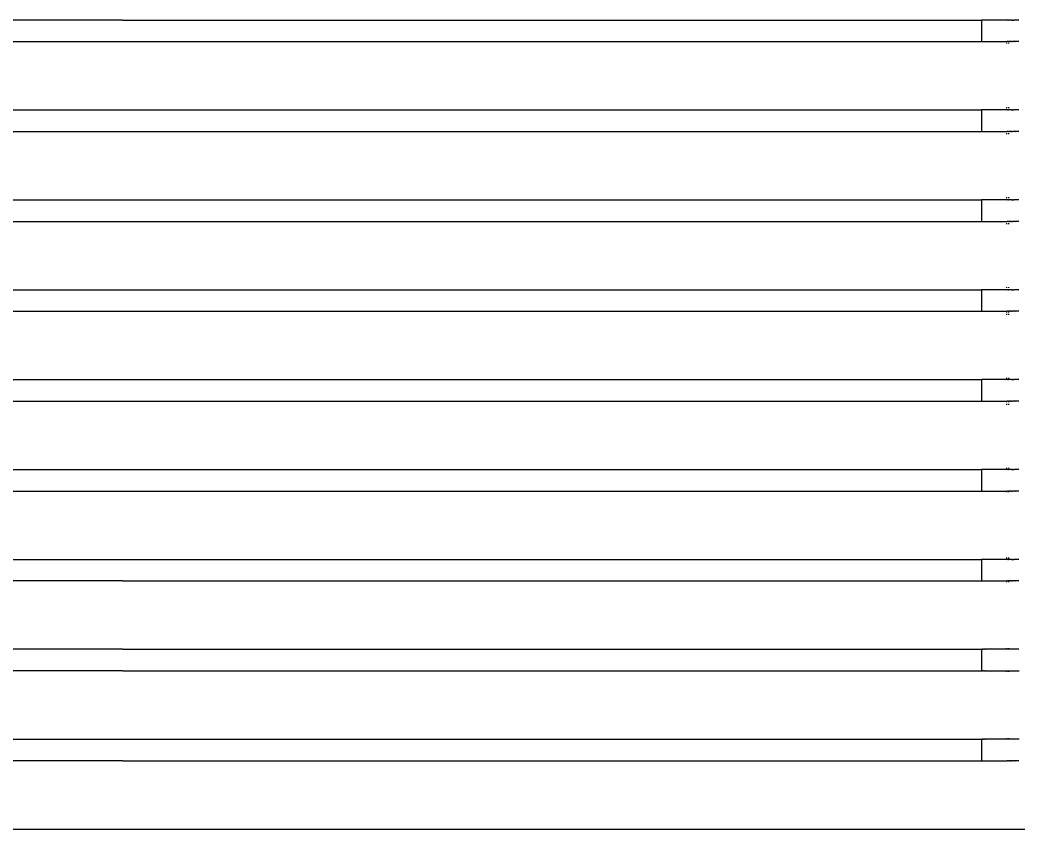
# Model space of a CAD drawing. Header units: millimetres. Extents: x 21 to 5427, y 20 to 4028.
# Drawn here: x 1811 to 2366, y 2485 to 2935 of the extents above; entities that cross this region are included whole.
import ezdxf

# ---------------------------------------------------------------- set-up
doc = ezdxf.new("R2010")
doc.units = ezdxf.units.MM

msp = doc.modelspace()

# ---------------------------------------------------------------- linework, layer by layer
for p, q in [((1867.72, 2934.59), (1564.31, 2934.59)), ((1867.72, 2934.59), (2345.38, 2934.59)), ((2345.38, 2934.59), (2345.38, 2922.59)), ((2345.47, 2934.59), (2345.38, 2934.59)), ((2345.59, 2934.59), (2345.47, 2934.59)), ((2345.74, 2934.59), (2345.59, 2934.59)), ((2345.95, 2934.59), (2345.74, 2934.59)), ((2346.19, 2934.59), (2345.95, 2934.59)), ((2346.48, 2934.59), (2346.19, 2934.59)), ((2346.82, 2934.59), (2346.48, 2934.59)), ((2347.19, 2934.59), (2346.82, 2934.59)), ((2347.61, 2934.59), (2347.19, 2934.59)), ((2348.06, 2934.59), (2347.61, 2934.59)), ((2348.56, 2934.59), (2348.06, 2934.59)), ((2349.09, 2934.59), (2348.56, 2934.59)), ((2349.66, 2934.59), (2349.09, 2934.59)), ((2350.27, 2934.59), (2349.66, 2934.59)), ((2350.91, 2934.59), (2350.27, 2934.59)), ((2351.58, 2934.59), (2350.91, 2934.59)), ((2352.29, 2934.59), (2351.58, 2934.59)), ((2353.02, 2934.59), (2352.29, 2934.59)), ((2353.78, 2934.59), (2353.02, 2934.59)), ((2354.57, 2934.59), (2353.78, 2934.59)), ((2355.38, 2934.59), (2354.57, 2934.59)), ((2356.22, 2934.59), (2355.38, 2934.59)), ((2357.07, 2934.59), (2356.22, 2934.59)), ((2357.95, 2934.59), (2357.07, 2934.59)), ((2358.84, 2934.59), (2357.95, 2934.59)), ((2359.38, 2934.59), (2358.84, 2934.59)), ((2359.38, 2934.59), (2359.38, 2934.65)), ((2359.75, 2934.59), (2359.38, 2934.59)), ((2359.97, 2934.59), (2359.75, 2934.59)), ((2359.97, 2934.59), (2360.38, 2934.59)), ((2360.38, 2934.65), (2360.38, 2934.59)), ((2360.43, 2934.59), (2360.38, 2934.59)), ((2360.59, 2934.59), (2360.43, 2934.59)), ((2360.66, 2934.59), (2360.59, 2934.59)), ((2360.83, 2934.59), (2360.66, 2934.59)), ((2361.18, 2934.59), (2360.83, 2934.59)), ((2361.58, 2934.59), (2361.18, 2934.59)), ((2361.64, 2934.59), (2361.58, 2934.59)), ((2362.11, 2934.59), (2361.64, 2934.59)), ((2362.11, 2934.59), (2362.54, 2934.59)), ((2362.68, 2934.59), (2362.54, 2934.59)), ((2362.68, 2934.59), (2363.31, 2934.59)), ((2363.48, 2934.59), (2363.31, 2934.59)), ((2363.97, 2934.59), (2363.48, 2934.59)), ((2364.05, 2934.59), (2363.97, 2934.59)), ((2364.43, 2934.59), (2364.05, 2934.59)), ((2364.67, 2934.59), (2364.43, 2934.59)), ((2365.38, 2934.59), (2364.67, 2934.59)), ((2366.09, 2934.59), (2365.38, 2934.59)), ((1701.83, 2922.59), (2345.38, 2922.59)), ((2345.38, 2922.59), (2345.47, 2922.59)), ((2345.47, 2922.59), (2345.59, 2922.59)), ((2345.59, 2922.59), (2345.74, 2922.59)), ((2345.74, 2922.59), (2345.95, 2922.59)), ((2345.95, 2922.59), (2346.19, 2922.59)), ((2346.19, 2922.59), (2346.48, 2922.59)), ((2346.48, 2922.59), (2346.82, 2922.59)), ((2346.82, 2922.59), (2347.19, 2922.59)), ((2347.19, 2922.59), (2347.61, 2922.59)), ((2347.61, 2922.59), (2348.06, 2922.59)), ((2348.06, 2922.59), (2348.56, 2922.59)), ((2348.56, 2922.59), (2349.09, 2922.59)), ((2349.09, 2922.59), (2349.66, 2922.59)), ((2349.66, 2922.59), (2350.27, 2922.59)), ((2350.27, 2922.59), (2350.91, 2922.59)), ((2350.91, 2922.59), (2351.58, 2922.59)), ((2351.58, 2922.59), (2352.29, 2922.59)), ((2352.29, 2922.59), (2353.02, 2922.59)), ((2353.02, 2922.59), (2353.78, 2922.59)), ((2353.78, 2922.59), (2354.57, 2922.59)), ((2354.57, 2922.59), (2355.38, 2922.59)), ((2355.38, 2922.59), (2356.22, 2922.59)), ((2356.22, 2922.59), (2357.07, 2922.59)), ((2357.07, 2922.59), (2357.95, 2922.59)), ((2357.95, 2922.59), (2358.84, 2922.59)), ((2358.84, 2922.59), (2359.38, 2922.59)), ((2359.38, 2922.59), (2359.75, 2922.59)), ((2359.38, 2922.59), (2359.38, 2922.52)), ((2359.38, 2922.52), (2359.38, 2922.32)), ((2359.38, 2922), (2359.38, 2921.59)), ((2359.97, 2922.59), (2359.75, 2922.59)), ((2360.38, 2922.59), (2359.97, 2922.59)), ((2360.38, 2922.59), (2360.43, 2922.59)), ((2360.38, 2922.59), (2360.38, 2922.52)), ((2360.38, 2922.52), (2360.38, 2922.32)), ((2360.38, 2922), (2360.38, 2921.59)), ((2360.43, 2922.59), (2360.59, 2922.59)), ((2360.59, 2922.59), (2360.66, 2922.59)), ((2360.66, 2922.59), (2360.83, 2922.59)), ((2361.18, 2922.59), (2360.83, 2922.59)), ((2361.58, 2922.59), (2361.18, 2922.59)), ((2361.58, 2922.59), (2361.64, 2922.59)), ((2362.11, 2922.59), (2361.64, 2922.59)), ((2362.11, 2922.59), (2362.54, 2922.59)), ((2362.54, 2922.59), (2362.68, 2922.59)), ((2363.31, 2922.59), (2362.68, 2922.59)), ((2363.31, 2922.59), (2363.48, 2922.59)), ((2363.97, 2922.59), (2363.48, 2922.59)), ((2363.97, 2922.59), (2364.05, 2922.59)), ((2364.43, 2922.59), (2364.05, 2922.59)), ((2364.67, 2922.59), (2364.43, 2922.59)), ((2365.38, 2922.59), (2364.67, 2922.59)), ((2366.09, 2922.59), (2365.38, 2922.59)), ((1564.31, 2884.59), (2345.38, 2884.59)), ((2345.38, 2884.59), (2345.38, 2872.59)), ((2345.47, 2884.59), (2345.38, 2884.59)), ((2345.59, 2884.59), (2345.47, 2884.59)), ((2345.74, 2884.59), (2345.59, 2884.59)), ((2345.95, 2884.59), (2345.74, 2884.59)), ((2346.19, 2884.59), (2345.95, 2884.59)), ((2346.48, 2884.59), (2346.19, 2884.59)), ((2346.82, 2884.59), (2346.48, 2884.59)), ((2347.19, 2884.59), (2346.82, 2884.59)), ((2347.61, 2884.59), (2347.19, 2884.59)), ((2348.06, 2884.59), (2347.61, 2884.59)), ((2348.56, 2884.59), (2348.06, 2884.59)), ((2349.09, 2884.59), (2348.56, 2884.59)), ((2349.66, 2884.59), (2349.09, 2884.59)), ((2350.27, 2884.59), (2349.66, 2884.59)), ((2350.91, 2884.59), (2350.27, 2884.59)), ((2351.58, 2884.59), (2350.91, 2884.59)), ((2352.29, 2884.59), (2351.58, 2884.59)), ((2353.02, 2884.59), (2352.29, 2884.59)), ((2353.78, 2884.59), (2353.02, 2884.59)), ((2354.57, 2884.59), (2353.78, 2884.59)), ((2355.38, 2884.59), (2354.57, 2884.59)), ((2356.22, 2884.59), (2355.38, 2884.59)), ((2357.07, 2884.59), (2356.22, 2884.59)), ((2357.95, 2884.59), (2357.07, 2884.59)), ((2358.84, 2884.59), (2357.95, 2884.59)), ((2359.38, 2884.59), (2358.84, 2884.59)), ((2359.38, 2886.07), (2359.38, 2885.59)), ((2359.38, 2884.85), (2359.38, 2884.65)), ((2359.38, 2884.65), (2359.38, 2884.59)), ((2359.75, 2884.59), (2359.38, 2884.59)), ((2359.97, 2884.59), (2359.75, 2884.59)), ((2359.97, 2884.59), (2360.38, 2884.59)), ((2360.38, 2886.07), (2360.38, 2885.59)), ((2360.38, 2884.85), (2360.38, 2884.65)), ((2360.38, 2884.65), (2360.38, 2884.59)), ((2360.43, 2884.59), (2360.38, 2884.59)), ((2360.59, 2884.59), (2360.43, 2884.59)), ((2360.66, 2884.59), (2360.59, 2884.59)), ((2360.83, 2884.59), (2360.66, 2884.59)), ((2361.18, 2884.59), (2360.83, 2884.59)), ((2361.58, 2884.59), (2361.18, 2884.59)), ((2361.64, 2884.59), (2361.58, 2884.59)), ((2362.11, 2884.59), (2361.64, 2884.59)), ((2362.11, 2884.59), (2362.54, 2884.59)), ((2362.68, 2884.59), (2362.54, 2884.59)), ((2362.68, 2884.59), (2363.31, 2884.59)), ((2363.48, 2884.59), (2363.31, 2884.59)), ((2363.97, 2884.59), (2363.48, 2884.59)), ((2364.05, 2884.59), (2363.97, 2884.59)), ((2364.43, 2884.59), (2364.05, 2884.59)), ((2364.67, 2884.59), (2364.43, 2884.59)), ((2365.38, 2884.59), (2364.67, 2884.59)), ((2366.09, 2884.59), (2365.38, 2884.59)), ((1701.83, 2872.59), (2345.38, 2872.59)), ((2345.38, 2872.59), (2345.47, 2872.59)), ((2345.47, 2872.59), (2345.59, 2872.59)), ((2345.59, 2872.59), (2345.74, 2872.59)), ((2345.74, 2872.59), (2345.95, 2872.59)), ((2345.95, 2872.59), (2346.19, 2872.59)), ((2346.19, 2872.59), (2346.48, 2872.59)), ((2346.48, 2872.59), (2346.82, 2872.59)), ((2346.82, 2872.59), (2347.19, 2872.59)), ((2347.19, 2872.59), (2347.61, 2872.59)), ((2347.61, 2872.59), (2348.06, 2872.59)), ((2348.06, 2872.59), (2348.56, 2872.59)), ((2348.56, 2872.59), (2349.09, 2872.59)), ((2349.09, 2872.59), (2349.66, 2872.59)), ((2349.66, 2872.59), (2350.27, 2872.59)), ((2350.27, 2872.59), (2350.91, 2872.59)), ((2350.91, 2872.59), (2351.58, 2872.59)), ((2351.58, 2872.59), (2352.29, 2872.59)), ((2352.29, 2872.59), (2353.02, 2872.59)), ((2353.02, 2872.59), (2353.78, 2872.59)), ((2353.78, 2872.59), (2354.57, 2872.59)), ((2354.57, 2872.59), (2355.38, 2872.59)), ((2355.38, 2872.59), (2356.22, 2872.59)), ((2356.22, 2872.59), (2357.07, 2872.59)), ((2357.07, 2872.59), (2357.95, 2872.59)), ((2357.95, 2872.59), (2358.84, 2872.59)), ((2358.84, 2872.59), (2359.38, 2872.59)), ((2359.38, 2872.59), (2359.75, 2872.59)), ((2359.38, 2872.59), (2359.38, 2872.52)), ((2359.38, 2872.52), (2359.38, 2872.32)), ((2359.38, 2871.59), (2359.38, 2871.1)), ((2359.97, 2872.59), (2359.75, 2872.59)), ((2360.38, 2872.59), (2359.97, 2872.59)), ((2360.38, 2872.59), (2360.43, 2872.59)), ((2360.38, 2872.59), (2360.38, 2872.52)), ((2360.38, 2872.52), (2360.38, 2872.32)), ((2360.38, 2871.59), (2360.38, 2871.1)), ((2360.43, 2872.59), (2360.59, 2872.59)), ((2360.59, 2872.59), (2360.66, 2872.59)), ((2360.66, 2872.59), (2360.83, 2872.59)), ((2361.18, 2872.59), (2360.83, 2872.59)), ((2361.58, 2872.59), (2361.18, 2872.59)), ((2361.58, 2872.59), (2361.64, 2872.59)), ((2362.11, 2872.59), (2361.64, 2872.59)), ((2362.11, 2872.59), (2362.54, 2872.59)), ((2362.54, 2872.59), (2362.68, 2872.59)), ((2363.31, 2872.59), (2362.68, 2872.59)), ((2363.31, 2872.59), (2363.48, 2872.59)), ((2363.97, 2872.59), (2363.48, 2872.59)), ((2363.97, 2872.59), (2364.05, 2872.59)), ((2364.43, 2872.59), (2364.05, 2872.59)), ((2364.67, 2872.59), (2364.43, 2872.59)), ((2365.38, 2872.59), (2364.67, 2872.59)), ((2366.09, 2872.59), (2365.38, 2872.59)), ((1564.31, 2834.59), (2345.38, 2834.59)), ((2345.38, 2834.59), (2345.38, 2822.59)), ((2345.47, 2834.59), (2345.38, 2834.59)), ((2345.59, 2834.59), (2345.47, 2834.59)), ((2345.74, 2834.59), (2345.59, 2834.59)), ((2345.95, 2834.59), (2345.74, 2834.59)), ((2346.19, 2834.59), (2345.95, 2834.59)), ((2346.48, 2834.59), (2346.19, 2834.59)), ((2346.82, 2834.59), (2346.48, 2834.59)), ((2347.19, 2834.59), (2346.82, 2834.59)), ((2347.61, 2834.59), (2347.19, 2834.59)), ((2348.06, 2834.59), (2347.61, 2834.59)), ((2348.56, 2834.59), (2348.06, 2834.59)), ((2349.09, 2834.59), (2348.56, 2834.59)), ((2349.66, 2834.59), (2349.09, 2834.59)), ((2350.27, 2834.59), (2349.66, 2834.59)), ((2350.91, 2834.59), (2350.27, 2834.59)), ((2351.58, 2834.59), (2350.91, 2834.59)), ((2352.29, 2834.59), (2351.58, 2834.59)), ((2353.02, 2834.59), (2352.29, 2834.59)), ((2353.78, 2834.59), (2353.02, 2834.59)), ((2354.57, 2834.59), (2353.78, 2834.59)), ((2355.38, 2834.59), (2354.57, 2834.59)), ((2356.22, 2834.59), (2355.38, 2834.59)), ((2357.07, 2834.59), (2356.22, 2834.59)), ((2357.95, 2834.59), (2357.07, 2834.59)), ((2358.84, 2834.59), (2357.95, 2834.59)), ((2359.38, 2834.59), (2358.84, 2834.59)), ((2359.38, 2836.07), (2359.38, 2835.59)), ((2359.38, 2834.85), (2359.38, 2834.65)), ((2359.38, 2834.65), (2359.38, 2834.59)), ((2359.75, 2834.59), (2359.38, 2834.59)), ((2359.97, 2834.59), (2359.75, 2834.59)), ((2359.97, 2834.59), (2360.38, 2834.59)), ((2360.38, 2836.07), (2360.38, 2835.59)), ((2360.38, 2834.85), (2360.38, 2834.65)), ((2360.38, 2834.65), (2360.38, 2834.59)), ((2360.43, 2834.59), (2360.38, 2834.59)), ((2360.59, 2834.59), (2360.43, 2834.59)), ((2360.66, 2834.59), (2360.59, 2834.59)), ((2360.83, 2834.59), (2360.66, 2834.59)), ((2361.18, 2834.59), (2360.83, 2834.59)), ((2361.58, 2834.59), (2361.18, 2834.59)), ((2361.64, 2834.59), (2361.58, 2834.59)), ((2362.11, 2834.59), (2361.64, 2834.59)), ((2362.11, 2834.59), (2362.54, 2834.59)), ((2362.68, 2834.59), (2362.54, 2834.59)), ((2362.68, 2834.59), (2363.31, 2834.59)), ((2363.48, 2834.59), (2363.31, 2834.59)), ((2363.97, 2834.59), (2363.48, 2834.59)), ((2364.05, 2834.59), (2363.97, 2834.59)), ((2364.43, 2834.59), (2364.05, 2834.59)), ((2364.67, 2834.59), (2364.43, 2834.59)), ((2365.38, 2834.59), (2364.67, 2834.59)), ((2366.09, 2834.59), (2365.38, 2834.59)), ((1701.83, 2822.59), (2345.38, 2822.59)), ((2345.38, 2822.59), (2345.47, 2822.59)), ((2345.47, 2822.59), (2345.59, 2822.59)), ((2345.59, 2822.59), (2345.74, 2822.59)), ((2345.74, 2822.59), (2345.95, 2822.59)), ((2345.95, 2822.59), (2346.19, 2822.59)), ((2346.19, 2822.59), (2346.48, 2822.59)), ((2346.48, 2822.59), (2346.82, 2822.59)), ((2346.82, 2822.59), (2347.19, 2822.59)), ((2347.19, 2822.59), (2347.61, 2822.59)), ((2347.61, 2822.59), (2348.06, 2822.59)), ((2348.06, 2822.59), (2348.56, 2822.59)), ((2348.56, 2822.59), (2349.09, 2822.59)), ((2349.09, 2822.59), (2349.66, 2822.59)), ((2349.66, 2822.59), (2350.27, 2822.59)), ((2350.27, 2822.59), (2350.91, 2822.59)), ((2350.91, 2822.59), (2351.58, 2822.59)), ((2351.58, 2822.59), (2352.29, 2822.59)), ((2352.29, 2822.59), (2353.02, 2822.59)), ((2353.02, 2822.59), (2353.78, 2822.59)), ((2353.78, 2822.59), (2354.57, 2822.59)), ((2354.57, 2822.59), (2355.38, 2822.59)), ((2355.38, 2822.59), (2356.22, 2822.59)), ((2356.22, 2822.59), (2357.07, 2822.59)), ((2357.07, 2822.59), (2357.95, 2822.59)), ((2357.95, 2822.59), (2358.84, 2822.59)), ((2358.84, 2822.59), (2359.38, 2822.59)), ((2359.38, 2822.59), (2359.75, 2822.59)), ((2359.38, 2822.59), (2359.38, 2822.53)), ((2359.38, 2822.53), (2359.38, 2822.32)), ((2359.38, 2821.59), (2359.38, 2821.1)), ((2359.97, 2822.59), (2359.75, 2822.59)), ((2360.38, 2822.59), (2359.97, 2822.59)), ((2360.38, 2822.59), (2360.43, 2822.59)), ((2360.38, 2822.59), (2360.38, 2822.53)), ((2360.38, 2822.53), (2360.38, 2822.32)), ((2360.38, 2821.59), (2360.38, 2821.1)), ((2360.43, 2822.59), (2360.59, 2822.59)), ((2360.59, 2822.59), (2360.66, 2822.59)), ((2360.66, 2822.59), (2360.83, 2822.59)), ((2361.18, 2822.59), (2360.83, 2822.59)), ((2361.58, 2822.59), (2361.18, 2822.59)), ((2361.58, 2822.59), (2361.64, 2822.59)), ((2362.11, 2822.59), (2361.64, 2822.59)), ((2362.11, 2822.59), (2362.54, 2822.59)), ((2362.54, 2822.59), (2362.68, 2822.59)), ((2363.31, 2822.59), (2362.68, 2822.59)), ((2363.31, 2822.59), (2363.48, 2822.59)), ((2363.97, 2822.59), (2363.48, 2822.59)), ((2363.97, 2822.59), (2364.05, 2822.59)), ((2364.43, 2822.59), (2364.05, 2822.59)), ((2364.67, 2822.59), (2364.43, 2822.59)), ((2365.38, 2822.59), (2364.67, 2822.59)), ((2366.09, 2822.59), (2365.38, 2822.59)), ((1564.31, 2784.59), (2345.38, 2784.59)), ((2345.38, 2784.59), (2345.38, 2772.59)), ((2345.47, 2784.59), (2345.38, 2784.59)), ((2345.59, 2784.59), (2345.47, 2784.59)), ((2345.74, 2784.59), (2345.59, 2784.59)), ((2345.95, 2784.59), (2345.74, 2784.59)), ((2346.19, 2784.59), (2345.95, 2784.59)), ((2346.48, 2784.59), (2346.19, 2784.59)), ((2346.82, 2784.59), (2346.48, 2784.59)), ((2347.19, 2784.59), (2346.82, 2784.59)), ((2347.61, 2784.59), (2347.19, 2784.59)), ((2348.06, 2784.59), (2347.61, 2784.59)), ((2348.56, 2784.59), (2348.06, 2784.59)), ((2349.09, 2784.59), (2348.56, 2784.59)), ((2349.66, 2784.59), (2349.09, 2784.59)), ((2350.27, 2784.59), (2349.66, 2784.59)), ((2350.91, 2784.59), (2350.27, 2784.59)), ((2351.58, 2784.59), (2350.91, 2784.59)), ((2352.29, 2784.59), (2351.58, 2784.59)), ((2353.02, 2784.59), (2352.29, 2784.59)), ((2353.78, 2784.59), (2353.02, 2784.59)), ((2354.57, 2784.59), (2353.78, 2784.59)), ((2355.38, 2784.59), (2354.57, 2784.59)), ((2356.22, 2784.59), (2355.38, 2784.59)), ((2357.07, 2784.59), (2356.22, 2784.59)), ((2357.95, 2784.59), (2357.07, 2784.59)), ((2358.84, 2784.59), (2357.95, 2784.59)), ((2359.38, 2784.59), (2358.84, 2784.59)), ((2359.38, 2786.07), (2359.38, 2785.59)), ((2359.38, 2784.85), (2359.38, 2784.64)), ((2359.38, 2784.64), (2359.38, 2784.59)), ((2359.75, 2784.59), (2359.38, 2784.59)), ((2359.97, 2784.59), (2359.75, 2784.59)), ((2359.97, 2784.59), (2360.38, 2784.59)), ((2360.38, 2786.07), (2360.38, 2785.59)), ((2360.38, 2784.85), (2360.38, 2784.64)), ((2360.38, 2784.64), (2360.38, 2784.59)), ((2360.43, 2784.59), (2360.38, 2784.59)), ((2360.59, 2784.59), (2360.43, 2784.59)), ((2360.66, 2784.59), (2360.59, 2784.59)), ((2360.83, 2784.59), (2360.66, 2784.59)), ((2361.18, 2784.59), (2360.83, 2784.59)), ((2361.58, 2784.59), (2361.18, 2784.59)), ((2361.64, 2784.59), (2361.58, 2784.59)), ((2362.11, 2784.59), (2361.64, 2784.59)), ((2362.11, 2784.59), (2362.54, 2784.59)), ((2362.68, 2784.59), (2362.54, 2784.59)), ((2362.68, 2784.59), (2363.31, 2784.59)), ((2363.48, 2784.59), (2363.31, 2784.59)), ((2363.97, 2784.59), (2363.48, 2784.59)), ((2364.05, 2784.59), (2363.97, 2784.59)), ((2364.43, 2784.59), (2364.05, 2784.59)), ((2364.67, 2784.59), (2364.43, 2784.59)), ((2365.38, 2784.59), (2364.67, 2784.59)), ((2366.09, 2784.59), (2365.38, 2784.59)), ((1564.31, 2772.59), (2345.38, 2772.59)), ((2345.38, 2772.59), (2345.47, 2772.59)), ((2345.47, 2772.59), (2345.59, 2772.59)), ((2345.59, 2772.59), (2345.74, 2772.59)), ((2345.74, 2772.59), (2345.95, 2772.59)), ((2345.95, 2772.59), (2346.19, 2772.59)), ((2346.19, 2772.59), (2346.48, 2772.59)), ((2346.48, 2772.59), (2346.82, 2772.59)), ((2346.82, 2772.59), (2347.19, 2772.59)), ((2347.19, 2772.59), (2347.61, 2772.59)), ((2347.61, 2772.59), (2348.06, 2772.59)), ((2348.06, 2772.59), (2348.56, 2772.59)), ((2348.56, 2772.59), (2349.09, 2772.59)), ((2349.09, 2772.59), (2349.66, 2772.59)), ((2349.66, 2772.59), (2350.27, 2772.59)), ((2350.27, 2772.59), (2350.91, 2772.59)), ((2350.91, 2772.59), (2351.58, 2772.59)), ((2351.58, 2772.59), (2352.29, 2772.59)), ((2352.29, 2772.59), (2353.02, 2772.59)), ((2353.02, 2772.59), (2353.78, 2772.59)), ((2353.78, 2772.59), (2354.57, 2772.59)), ((2354.57, 2772.59), (2355.38, 2772.59)), ((2355.38, 2772.59), (2356.22, 2772.59)), ((2356.22, 2772.59), (2357.07, 2772.59)), ((2357.07, 2772.59), (2357.95, 2772.59)), ((2357.95, 2772.59), (2358.84, 2772.59)), ((2358.84, 2772.59), (2359.38, 2772.59)), ((2359.38, 2772.59), (2359.38, 2772.52)), ((2359.38, 2772.59), (2359.75, 2772.59)), ((2359.38, 2772.32), (2359.38, 2772)), ((2359.38, 2771.1), (2359.38, 2770.59)), ((2359.97, 2772.59), (2359.75, 2772.59)), ((2360.38, 2772.59), (2359.97, 2772.59)), ((2360.38, 2772.59), (2360.38, 2772.52)), ((2360.38, 2772.59), (2360.43, 2772.59)), ((2360.38, 2772.32), (2360.38, 2772)), ((2360.38, 2771.1), (2360.38, 2770.59)), ((2360.43, 2772.59), (2360.59, 2772.59)), ((2360.59, 2772.59), (2360.66, 2772.59)), ((2360.66, 2772.59), (2360.83, 2772.59)), ((2361.18, 2772.59), (2360.83, 2772.59)), ((2361.58, 2772.59), (2361.18, 2772.59)), ((2361.58, 2772.59), (2361.64, 2772.59)), ((2362.11, 2772.59), (2361.64, 2772.59)), ((2362.11, 2772.59), (2362.54, 2772.59)), ((2362.54, 2772.59), (2362.68, 2772.59)), ((2363.31, 2772.59), (2362.68, 2772.59)), ((2363.31, 2772.59), (2363.48, 2772.59)), ((2363.97, 2772.59), (2363.48, 2772.59)), ((2363.97, 2772.59), (2364.05, 2772.59)), ((2364.43, 2772.59), (2364.05, 2772.59)), ((2364.67, 2772.59), (2364.43, 2772.59)), ((2365.38, 2772.59), (2364.67, 2772.59)), ((2366.09, 2772.59), (2365.38, 2772.59)), ((1564.31, 2734.59), (2345.38, 2734.59)), ((2345.38, 2734.59), (2345.38, 2722.59)), ((2345.47, 2734.59), (2345.38, 2734.59)), ((2345.59, 2734.59), (2345.47, 2734.59)), ((2345.74, 2734.59), (2345.59, 2734.59)), ((2345.95, 2734.59), (2345.74, 2734.59)), ((2346.19, 2734.59), (2345.95, 2734.59)), ((2346.48, 2734.59), (2346.19, 2734.59)), ((2346.82, 2734.59), (2346.48, 2734.59)), ((2347.19, 2734.59), (2346.82, 2734.59)), ((2347.61, 2734.59), (2347.19, 2734.59)), ((2348.06, 2734.59), (2347.61, 2734.59)), ((2348.56, 2734.59), (2348.06, 2734.59)), ((2349.09, 2734.59), (2348.56, 2734.59)), ((2349.66, 2734.59), (2349.09, 2734.59)), ((2350.27, 2734.59), (2349.66, 2734.59)), ((2350.91, 2734.59), (2350.27, 2734.59)), ((2351.58, 2734.59), (2350.91, 2734.59)), ((2352.29, 2734.59), (2351.58, 2734.59)), ((2353.02, 2734.59), (2352.29, 2734.59)), ((2353.78, 2734.59), (2353.02, 2734.59)), ((2354.57, 2734.59), (2353.78, 2734.59)), ((2355.38, 2734.59), (2354.57, 2734.59)), ((2356.22, 2734.59), (2355.38, 2734.59)), ((2357.07, 2734.59), (2356.22, 2734.59)), ((2357.95, 2734.59), (2357.07, 2734.59)), ((2358.84, 2734.59), (2357.95, 2734.59)), ((2359.38, 2734.59), (2358.84, 2734.59)), ((2359.38, 2735.59), (2359.38, 2735.17)), ((2359.38, 2734.85), (2359.38, 2734.64)), ((2359.38, 2734.64), (2359.38, 2734.59)), ((2359.75, 2734.59), (2359.38, 2734.59)), ((2359.97, 2734.59), (2359.75, 2734.59)), ((2359.97, 2734.59), (2360.38, 2734.59)), ((2360.38, 2735.59), (2360.38, 2735.17)), ((2360.38, 2734.85), (2360.38, 2734.64)), ((2360.38, 2734.64), (2360.38, 2734.59)), ((2360.43, 2734.59), (2360.38, 2734.59)), ((2360.59, 2734.59), (2360.43, 2734.59)), ((2360.66, 2734.59), (2360.59, 2734.59)), ((2360.83, 2734.59), (2360.66, 2734.59)), ((2361.18, 2734.59), (2360.83, 2734.59)), ((2361.58, 2734.59), (2361.18, 2734.59)), ((2361.64, 2734.59), (2361.58, 2734.59)), ((2362.11, 2734.59), (2361.64, 2734.59)), ((2362.11, 2734.59), (2362.54, 2734.59)), ((2362.68, 2734.59), (2362.54, 2734.59)), ((2362.68, 2734.59), (2363.31, 2734.59)), ((2363.48, 2734.59), (2363.31, 2734.59)), ((2363.97, 2734.59), (2363.48, 2734.59)), ((2364.05, 2734.59), (2363.97, 2734.59)), ((2364.43, 2734.59), (2364.05, 2734.59)), ((2364.67, 2734.59), (2364.43, 2734.59)), ((2365.38, 2734.59), (2364.67, 2734.59)), ((2366.09, 2734.59), (2365.38, 2734.59)), ((1701.83, 2722.59), (2345.38, 2722.59)), ((2345.38, 2722.59), (2345.47, 2722.59)), ((2345.47, 2722.59), (2345.59, 2722.59)), ((2345.59, 2722.59), (2345.74, 2722.59)), ((2345.74, 2722.59), (2345.95, 2722.59)), ((2345.95, 2722.59), (2346.19, 2722.59)), ((2346.19, 2722.59), (2346.48, 2722.59)), ((2346.48, 2722.59), (2346.82, 2722.59)), ((2346.82, 2722.59), (2347.19, 2722.59)), ((2347.19, 2722.59), (2347.61, 2722.59)), ((2347.61, 2722.59), (2348.06, 2722.59)), ((2348.06, 2722.59), (2348.56, 2722.59)), ((2348.56, 2722.59), (2349.09, 2722.59)), ((2349.09, 2722.59), (2349.66, 2722.59)), ((2349.66, 2722.59), (2350.27, 2722.59)), ((2350.27, 2722.59), (2350.91, 2722.59)), ((2350.91, 2722.59), (2351.58, 2722.59)), ((2351.58, 2722.59), (2352.29, 2722.59)), ((2352.29, 2722.59), (2353.02, 2722.59)), ((2353.02, 2722.59), (2353.78, 2722.59)), ((2353.78, 2722.59), (2354.57, 2722.59)), ((2354.57, 2722.59), (2355.38, 2722.59)), ((2355.38, 2722.59), (2356.22, 2722.59)), ((2356.22, 2722.59), (2357.07, 2722.59)), ((2357.07, 2722.59), (2357.95, 2722.59)), ((2357.95, 2722.59), (2358.84, 2722.59)), ((2358.84, 2722.59), (2359.38, 2722.59)), ((2359.38, 2722.59), (2359.38, 2722.52)), ((2359.38, 2722.59), (2359.75, 2722.59)), ((2359.38, 2722.32), (2359.38, 2722)), ((2359.38, 2721.1), (2359.38, 2720.59)), ((2359.97, 2722.59), (2359.75, 2722.59)), ((2360.38, 2722.59), (2359.97, 2722.59)), ((2360.38, 2722.59), (2360.38, 2722.52)), ((2360.38, 2722.59), (2360.43, 2722.59)), ((2360.38, 2722.32), (2360.38, 2722)), ((2360.38, 2721.1), (2360.38, 2720.59)), ((2360.43, 2722.59), (2360.59, 2722.59)), ((2360.59, 2722.59), (2360.66, 2722.59)), ((2360.66, 2722.59), (2360.83, 2722.59)), ((2361.18, 2722.59), (2360.83, 2722.59)), ((2361.58, 2722.59), (2361.18, 2722.59)), ((2361.58, 2722.59), (2361.64, 2722.59)), ((2362.11, 2722.59), (2361.64, 2722.59)), ((2362.11, 2722.59), (2362.54, 2722.59)), ((2362.54, 2722.59), (2362.68, 2722.59)), ((2363.31, 2722.59), (2362.68, 2722.59)), ((2363.31, 2722.59), (2363.48, 2722.59)), ((2363.97, 2722.59), (2363.48, 2722.59)), ((2363.97, 2722.59), (2364.05, 2722.59)), ((2364.43, 2722.59), (2364.05, 2722.59)), ((2364.67, 2722.59), (2364.43, 2722.59)), ((2365.38, 2722.59), (2364.67, 2722.59)), ((2366.09, 2722.59), (2365.38, 2722.59)), ((1564.31, 2684.59), (2345.38, 2684.59)), ((2345.38, 2684.59), (2345.38, 2672.59)), ((2345.47, 2684.59), (2345.38, 2684.59)), ((2345.59, 2684.59), (2345.47, 2684.59)), ((2345.74, 2684.59), (2345.59, 2684.59)), ((2345.95, 2684.59), (2345.74, 2684.59)), ((2346.19, 2684.59), (2345.95, 2684.59)), ((2346.48, 2684.59), (2346.19, 2684.59)), ((2346.82, 2684.59), (2346.48, 2684.59)), ((2347.19, 2684.59), (2346.82, 2684.59)), ((2347.61, 2684.59), (2347.19, 2684.59)), ((2348.06, 2684.59), (2347.61, 2684.59)), ((2348.56, 2684.59), (2348.06, 2684.59)), ((2349.09, 2684.59), (2348.56, 2684.59)), ((2349.66, 2684.59), (2349.09, 2684.59)), ((2350.27, 2684.59), (2349.66, 2684.59)), ((2350.91, 2684.59), (2350.27, 2684.59)), ((2351.58, 2684.59), (2350.91, 2684.59)), ((2352.29, 2684.59), (2351.58, 2684.59)), ((2353.02, 2684.59), (2352.29, 2684.59)), ((2353.78, 2684.59), (2353.02, 2684.59)), ((2354.57, 2684.59), (2353.78, 2684.59)), ((2355.38, 2684.59), (2354.57, 2684.59)), ((2356.22, 2684.59), (2355.38, 2684.59)), ((2357.07, 2684.59), (2356.22, 2684.59)), ((2357.95, 2684.59), (2357.07, 2684.59)), ((2358.84, 2684.59), (2357.95, 2684.59)), ((2359.38, 2684.59), (2358.84, 2684.59)), ((2359.38, 2685.59), (2359.38, 2685.17)), ((2359.38, 2684.85), (2359.38, 2684.64)), ((2359.38, 2684.64), (2359.38, 2684.59)), ((2359.75, 2684.59), (2359.38, 2684.59)), ((2359.97, 2684.59), (2359.75, 2684.59)), ((2359.97, 2684.59), (2360.38, 2684.59)), ((2360.38, 2685.59), (2360.38, 2685.17)), ((2360.38, 2684.85), (2360.38, 2684.64)), ((2360.38, 2684.64), (2360.38, 2684.59)), ((2360.43, 2684.59), (2360.38, 2684.59)), ((2360.59, 2684.59), (2360.43, 2684.59)), ((2360.66, 2684.59), (2360.59, 2684.59)), ((2360.83, 2684.59), (2360.66, 2684.59)), ((2361.18, 2684.59), (2360.83, 2684.59)), ((2361.58, 2684.59), (2361.18, 2684.59)), ((2361.64, 2684.59), (2361.58, 2684.59)), ((2362.11, 2684.59), (2361.64, 2684.59)), ((2362.11, 2684.59), (2362.54, 2684.59)), ((2362.68, 2684.59), (2362.54, 2684.59)), ((2362.68, 2684.59), (2363.31, 2684.59)), ((2363.48, 2684.59), (2363.31, 2684.59)), ((2363.97, 2684.59), (2363.48, 2684.59)), ((2364.05, 2684.59), (2363.97, 2684.59)), ((2364.43, 2684.59), (2364.05, 2684.59)), ((2364.67, 2684.59), (2364.43, 2684.59)), ((2365.38, 2684.59), (2364.67, 2684.59)), ((2366.09, 2684.59), (2365.38, 2684.59)), ((1701.83, 2672.59), (2345.38, 2672.59)), ((2345.38, 2672.59), (2345.47, 2672.59)), ((2345.47, 2672.59), (2345.59, 2672.59)), ((2345.59, 2672.59), (2345.74, 2672.59)), ((2345.74, 2672.59), (2345.95, 2672.59)), ((2345.95, 2672.59), (2346.19, 2672.59)), ((2346.19, 2672.59), (2346.48, 2672.59)), ((2346.48, 2672.59), (2346.82, 2672.59)), ((2346.82, 2672.59), (2347.19, 2672.59)), ((2347.19, 2672.59), (2347.61, 2672.59)), ((2347.61, 2672.59), (2348.06, 2672.59)), ((2348.06, 2672.59), (2348.56, 2672.59)), ((2348.56, 2672.59), (2349.09, 2672.59)), ((2349.09, 2672.59), (2349.66, 2672.59)), ((2349.66, 2672.59), (2350.27, 2672.59)), ((2350.27, 2672.59), (2350.91, 2672.59)), ((2350.91, 2672.59), (2351.58, 2672.59)), ((2351.58, 2672.59), (2352.29, 2672.59)), ((2352.29, 2672.59), (2353.02, 2672.59)), ((2353.02, 2672.59), (2353.78, 2672.59)), ((2353.78, 2672.59), (2354.57, 2672.59)), ((2354.57, 2672.59), (2355.38, 2672.59)), ((2355.38, 2672.59), (2356.22, 2672.59)), ((2356.22, 2672.59), (2357.07, 2672.59)), ((2357.07, 2672.59), (2357.95, 2672.59)), ((2357.95, 2672.59), (2358.84, 2672.59)), ((2358.84, 2672.59), (2359.38, 2672.59)), ((2359.38, 2672.59), (2359.38, 2672.52)), ((2359.38, 2672.59), (2359.75, 2672.59)), ((2359.38, 2672.32), (2359.38, 2672)), ((2359.97, 2672.59), (2359.75, 2672.59)), ((2360.38, 2672.59), (2359.97, 2672.59)), ((2360.38, 2672.59), (2360.38, 2672.52)), ((2360.38, 2672.59), (2360.43, 2672.59)), ((2360.38, 2672.32), (2360.38, 2672)), ((2360.43, 2672.59), (2360.59, 2672.59)), ((2360.59, 2672.59), (2360.66, 2672.59)), ((2360.66, 2672.59), (2360.83, 2672.59)), ((2361.18, 2672.59), (2360.83, 2672.59)), ((2361.58, 2672.59), (2361.18, 2672.59)), ((2361.58, 2672.59), (2361.64, 2672.59)), ((2362.11, 2672.59), (2361.64, 2672.59)), ((2362.11, 2672.59), (2362.54, 2672.59)), ((2362.54, 2672.59), (2362.68, 2672.59)), ((2363.31, 2672.59), (2362.68, 2672.59)), ((2363.31, 2672.59), (2363.48, 2672.59)), ((2363.97, 2672.59), (2363.48, 2672.59)), ((2363.97, 2672.59), (2364.05, 2672.59)), ((2364.43, 2672.59), (2364.05, 2672.59)), ((2364.67, 2672.59), (2364.43, 2672.59)), ((2365.38, 2672.59), (2364.67, 2672.59)), ((2366.09, 2672.59), (2365.38, 2672.59)), ((1564.31, 2634.59), (2345.38, 2634.59)), ((2345.38, 2634.59), (2345.38, 2622.59)), ((2345.47, 2634.59), (2345.38, 2634.59)), ((2345.59, 2634.59), (2345.47, 2634.59)), ((2345.74, 2634.59), (2345.59, 2634.59)), ((2345.95, 2634.59), (2345.74, 2634.59)), ((2346.19, 2634.59), (2345.95, 2634.59)), ((2346.48, 2634.59), (2346.19, 2634.59)), ((2346.82, 2634.59), (2346.48, 2634.59)), ((2347.19, 2634.59), (2346.82, 2634.59)), ((2347.61, 2634.59), (2347.19, 2634.59)), ((2348.06, 2634.59), (2347.61, 2634.59)), ((2348.56, 2634.59), (2348.06, 2634.59)), ((2349.09, 2634.59), (2348.56, 2634.59)), ((2349.66, 2634.59), (2349.09, 2634.59)), ((2350.27, 2634.59), (2349.66, 2634.59)), ((2350.91, 2634.59), (2350.27, 2634.59)), ((2351.58, 2634.59), (2350.91, 2634.59)), ((2352.29, 2634.59), (2351.58, 2634.59)), ((2353.02, 2634.59), (2352.29, 2634.59)), ((2353.78, 2634.59), (2353.02, 2634.59)), ((2354.57, 2634.59), (2353.78, 2634.59)), ((2355.38, 2634.59), (2354.57, 2634.59)), ((2356.22, 2634.59), (2355.38, 2634.59)), ((2357.07, 2634.59), (2356.22, 2634.59)), ((2357.95, 2634.59), (2357.07, 2634.59)), ((2358.84, 2634.59), (2357.95, 2634.59)), ((2359.38, 2634.59), (2358.84, 2634.59)), ((2359.38, 2635.59), (2359.38, 2635.17)), ((2359.38, 2634.85), (2359.38, 2634.64)), ((2359.38, 2634.64), (2359.38, 2634.59)), ((2359.75, 2634.59), (2359.38, 2634.59)), ((2359.97, 2634.59), (2359.75, 2634.59)), ((2359.97, 2634.59), (2360.38, 2634.59)), ((2360.38, 2635.59), (2360.38, 2635.17)), ((2360.38, 2634.85), (2360.38, 2634.64)), ((2360.38, 2634.64), (2360.38, 2634.59)), ((2360.43, 2634.59), (2360.38, 2634.59)), ((2360.59, 2634.59), (2360.43, 2634.59)), ((2360.66, 2634.59), (2360.59, 2634.59)), ((2360.83, 2634.59), (2360.66, 2634.59)), ((2361.18, 2634.59), (2360.83, 2634.59)), ((2361.58, 2634.59), (2361.18, 2634.59)), ((2361.64, 2634.59), (2361.58, 2634.59)), ((2362.11, 2634.59), (2361.64, 2634.59)), ((2362.11, 2634.59), (2362.54, 2634.59)), ((2362.68, 2634.59), (2362.54, 2634.59)), ((2362.68, 2634.59), (2363.31, 2634.59)), ((2363.48, 2634.59), (2363.31, 2634.59)), ((2363.97, 2634.59), (2363.48, 2634.59)), ((2364.05, 2634.59), (2363.97, 2634.59)), ((2364.43, 2634.59), (2364.05, 2634.59)), ((2364.67, 2634.59), (2364.43, 2634.59)), ((2365.38, 2634.59), (2364.67, 2634.59)), ((2366.09, 2634.59), (2365.38, 2634.59)), ((1867.72, 2622.59), (1701.83, 2622.59)), ((1867.72, 2622.59), (2345.38, 2622.59)), ((2345.38, 2622.59), (2345.47, 2622.59)), ((2345.47, 2622.59), (2345.59, 2622.59)), ((2345.59, 2622.59), (2345.74, 2622.59)), ((2345.74, 2622.59), (2345.95, 2622.59)), ((2345.95, 2622.59), (2346.19, 2622.59)), ((2346.19, 2622.59), (2346.48, 2622.59)), ((2346.48, 2622.59), (2346.82, 2622.59)), ((2346.82, 2622.59), (2347.19, 2622.59)), ((2347.19, 2622.59), (2347.61, 2622.59)), ((2347.61, 2622.59), (2348.06, 2622.59)), ((2348.06, 2622.59), (2348.56, 2622.59)), ((2348.56, 2622.59), (2349.09, 2622.59)), ((2349.09, 2622.59), (2349.66, 2622.59)), ((2349.66, 2622.59), (2350.27, 2622.59)), ((2350.27, 2622.59), (2350.91, 2622.59)), ((2350.91, 2622.59), (2351.58, 2622.59)), ((2351.58, 2622.59), (2352.29, 2622.59)), ((2352.29, 2622.59), (2353.02, 2622.59)), ((2353.02, 2622.59), (2353.78, 2622.59)), ((2353.78, 2622.59), (2354.57, 2622.59)), ((2354.57, 2622.59), (2355.38, 2622.59)), ((2355.38, 2622.59), (2356.22, 2622.59)), ((2356.22, 2622.59), (2357.07, 2622.59)), ((2357.07, 2622.59), (2357.95, 2622.59)), ((2357.95, 2622.59), (2358.84, 2622.59)), ((2358.84, 2622.59), (2359.38, 2622.59)), ((2359.38, 2622.59), (2359.38, 2622.52)), ((2359.38, 2622.59), (2359.75, 2622.59)), ((2359.38, 2622.32), (2359.38, 2622)), ((2359.97, 2622.59), (2359.75, 2622.59)), ((2360.38, 2622.59), (2359.97, 2622.59)), ((2360.38, 2622.59), (2360.38, 2622.52)), ((2360.38, 2622.59), (2360.43, 2622.59)), ((2360.38, 2622.32), (2360.38, 2622)), ((2360.43, 2622.59), (2360.59, 2622.59)), ((2360.59, 2622.59), (2360.66, 2622.59)), ((2360.66, 2622.59), (2360.83, 2622.59)), ((2361.18, 2622.59), (2360.83, 2622.59)), ((2361.58, 2622.59), (2361.18, 2622.59)), ((2361.58, 2622.59), (2361.64, 2622.59)), ((2362.11, 2622.59), (2361.64, 2622.59)), ((2362.11, 2622.59), (2362.54, 2622.59)), ((2362.54, 2622.59), (2362.68, 2622.59)), ((2363.31, 2622.59), (2362.68, 2622.59)), ((2363.31, 2622.59), (2363.48, 2622.59)), ((2363.97, 2622.59), (2363.48, 2622.59)), ((2363.97, 2622.59), (2364.05, 2622.59)), ((2364.43, 2622.59), (2364.05, 2622.59)), ((2364.67, 2622.59), (2364.43, 2622.59)), ((2365.38, 2622.59), (2364.67, 2622.59)), ((2366.09, 2622.59), (2365.38, 2622.59)), ((1867.72, 2584.59), (1564.31, 2584.59)), ((1867.72, 2584.59), (2345.38, 2584.59)), ((2345.38, 2584.59), (2345.38, 2572.59)), ((2345.38, 2584.59), (2345.47, 2584.59)), ((2345.47, 2584.59), (2345.59, 2584.59)), ((2345.74, 2584.59), (2345.59, 2584.59)), ((2345.74, 2584.59), (2345.95, 2584.59)), ((2345.95, 2584.59), (2346.19, 2584.59)), ((2346.48, 2584.59), (2346.19, 2584.59)), ((2346.48, 2584.59), (2346.82, 2584.59)), ((2347.19, 2584.59), (2346.82, 2584.59)), ((2347.61, 2584.59), (2347.19, 2584.59)), ((2347.61, 2584.59), (2348.06, 2584.59)), ((2348.56, 2584.59), (2348.06, 2584.59)), ((2349.09, 2584.59), (2348.56, 2584.59)), ((2349.66, 2584.59), (2349.09, 2584.59)), ((2350.27, 2584.59), (2349.66, 2584.59)), ((2350.91, 2584.59), (2350.27, 2584.59)), ((2351.58, 2584.59), (2350.91, 2584.59)), ((2352.29, 2584.59), (2351.58, 2584.59)), ((2353.02, 2584.59), (2352.29, 2584.59)), ((2353.78, 2584.59), (2353.02, 2584.59)), ((2354.57, 2584.59), (2353.78, 2584.59)), ((2355.38, 2584.59), (2354.57, 2584.59)), ((2356.22, 2584.59), (2355.38, 2584.59)), ((2357.07, 2584.59), (2356.22, 2584.59)), ((2357.95, 2584.59), (2357.07, 2584.59)), ((2358.84, 2584.59), (2357.95, 2584.59)), ((2359.38, 2584.59), (2358.84, 2584.59)), ((2359.38, 2585.17), (2359.38, 2584.85)), ((2359.38, 2584.85), (2359.38, 2584.65)), ((2359.38, 2584.65), (2359.38, 2584.59)), ((2359.75, 2584.59), (2359.38, 2584.59)), ((2359.98, 2584.59), (2359.75, 2584.59)), ((2360.38, 2584.59), (2359.98, 2584.59)), ((2360.38, 2585.17), (2360.38, 2584.85)), ((2360.38, 2584.85), (2360.38, 2584.65)), ((2360.38, 2584.65), (2360.38, 2584.59)), ((2360.43, 2584.59), (2360.38, 2584.59)), ((2360.59, 2584.59), (2360.43, 2584.59)), ((2360.67, 2584.59), (2360.59, 2584.59)), ((2360.83, 2584.59), (2360.67, 2584.59)), ((2361.18, 2584.59), (2360.83, 2584.59)), ((2361.6, 2584.59), (2361.18, 2584.59)), ((2361.64, 2584.59), (2361.6, 2584.59)), ((2362.11, 2584.59), (2361.64, 2584.59)), ((2362.54, 2584.59), (2362.11, 2584.59)), ((2362.68, 2584.59), (2362.54, 2584.59)), ((2363.31, 2584.59), (2362.68, 2584.59)), ((2363.48, 2584.59), (2363.31, 2584.59)), ((2363.97, 2584.59), (2363.48, 2584.59)), ((2364.05, 2584.59), (2363.97, 2584.59)), ((2364.43, 2584.59), (2364.05, 2584.59)), ((2364.67, 2584.59), (2364.43, 2584.59)), ((2365.38, 2584.59), (2364.67, 2584.59)), ((2366.09, 2584.59), (2365.38, 2584.59)), ((1867.72, 2572.59), (1564.31, 2572.59)), ((1867.72, 2572.59), (2345.38, 2572.59)), ((2345.47, 2572.59), (2345.38, 2572.59)), ((2345.59, 2572.59), (2345.47, 2572.59)), ((2345.59, 2572.59), (2345.74, 2572.59)), ((2345.95, 2572.59), (2345.74, 2572.59)), ((2346.19, 2572.59), (2345.95, 2572.59)), ((2346.19, 2572.59), (2346.48, 2572.59)), ((2346.82, 2572.59), (2346.48, 2572.59)), ((2346.82, 2572.59), (2347.19, 2572.59)), ((2347.19, 2572.59), (2347.61, 2572.59)), ((2348.06, 2572.59), (2347.61, 2572.59)), ((2348.06, 2572.59), (2348.56, 2572.59)), ((2348.56, 2572.59), (2349.09, 2572.59)), ((2349.09, 2572.59), (2349.66, 2572.59)), ((2349.66, 2572.59), (2350.27, 2572.59)), ((2350.27, 2572.59), (2350.91, 2572.59)), ((2350.91, 2572.59), (2351.58, 2572.59)), ((2351.58, 2572.59), (2352.29, 2572.59)), ((2352.29, 2572.59), (2353.02, 2572.59)), ((2353.02, 2572.59), (2353.78, 2572.59)), ((2353.78, 2572.59), (2354.57, 2572.59)), ((2354.57, 2572.59), (2355.38, 2572.59)), ((2355.38, 2572.59), (2356.22, 2572.59)), ((2356.22, 2572.59), (2357.07, 2572.59)), ((2357.07, 2572.59), (2357.95, 2572.59)), ((2357.95, 2572.59), (2358.84, 2572.59)), ((2358.84, 2572.59), (2359.75, 2572.59)), ((2359.38, 2572.52), (2359.38, 2572.32)), ((2359.38, 2572.32), (2359.38, 2572)), ((2359.75, 2572.59), (2360.67, 2572.59)), ((2360.38, 2572.52), (2360.38, 2572.32)), ((2360.38, 2572.32), (2360.38, 2572)), ((2360.67, 2572.59), (2361.6, 2572.59)), ((2361.6, 2572.59), (2362.54, 2572.59)), ((2362.54, 2572.59), (2363.48, 2572.59)), ((2363.48, 2572.59), (2364.43, 2572.59)), ((2364.43, 2572.59), (2365.38, 2572.59)), ((2365.38, 2572.59), (2366.33, 2572.59)), ((1701.83, 2534.59), (2345.38, 2534.59)), ((2345.38, 2534.59), (2345.38, 2522.59)), ((2345.38, 2534.59), (2345.47, 2534.59)), ((2345.47, 2534.59), (2345.59, 2534.59)), ((2345.74, 2534.59), (2345.59, 2534.59)), ((2345.74, 2534.59), (2345.95, 2534.59)), ((2345.95, 2534.59), (2346.19, 2534.59)), ((2346.48, 2534.59), (2346.19, 2534.59)), ((2346.48, 2534.59), (2346.82, 2534.59)), ((2347.19, 2534.59), (2346.82, 2534.59)), ((2347.61, 2534.59), (2347.19, 2534.59)), ((2347.61, 2534.59), (2348.06, 2534.59)), ((2348.56, 2534.59), (2348.06, 2534.59)), ((2349.09, 2534.59), (2348.56, 2534.59)), ((2349.66, 2534.59), (2349.09, 2534.59)), ((2350.27, 2534.59), (2349.66, 2534.59)), ((2350.91, 2534.59), (2350.27, 2534.59)), ((2351.58, 2534.59), (2350.91, 2534.59)), ((2352.29, 2534.59), (2351.58, 2534.59)), ((2353.02, 2534.59), (2352.29, 2534.59)), ((2353.78, 2534.59), (2353.02, 2534.59)), ((2354.57, 2534.59), (2353.78, 2534.59)), ((2355.38, 2534.59), (2354.57, 2534.59)), ((2356.22, 2534.59), (2355.38, 2534.59)), ((2357.07, 2534.59), (2356.22, 2534.59)), ((2357.95, 2534.59), (2357.07, 2534.59)), ((2358.84, 2534.59), (2357.95, 2534.59)), ((2359.75, 2534.59), (2358.84, 2534.59)), ((2359.38, 2535.17), (2359.38, 2534.85)), ((2359.38, 2534.85), (2359.38, 2534.65)), ((2360.67, 2534.59), (2359.75, 2534.59)), ((2360.38, 2535.17), (2360.38, 2534.85)), ((2360.38, 2534.85), (2360.38, 2534.65)), ((2361.6, 2534.59), (2360.67, 2534.59)), ((2362.54, 2534.59), (2361.6, 2534.59)), ((2363.48, 2534.59), (2362.54, 2534.59)), ((2364.43, 2534.59), (2363.48, 2534.59)), ((2365.38, 2534.59), (2364.43, 2534.59)), ((2366.33, 2534.59), (2365.38, 2534.59)), ((1867.72, 2522.59), (1701.83, 2522.59)), ((1867.72, 2522.59), (2345.38, 2522.59)), ((2345.38, 2522.59), (2345.47, 2522.59)), ((2345.47, 2522.59), (2345.59, 2522.59)), ((2345.59, 2522.59), (2345.74, 2522.59)), ((2345.74, 2522.59), (2345.95, 2522.59)), ((2345.95, 2522.59), (2346.19, 2522.59)), ((2346.19, 2522.59), (2346.48, 2522.59)), ((2346.48, 2522.59), (2346.82, 2522.59)), ((2346.82, 2522.59), (2347.19, 2522.59)), ((2347.19, 2522.59), (2347.61, 2522.59)), ((2347.61, 2522.59), (2348.06, 2522.59)), ((2348.06, 2522.59), (2348.56, 2522.59)), ((2348.56, 2522.59), (2349.09, 2522.59)), ((2349.09, 2522.59), (2349.66, 2522.59)), ((2349.66, 2522.59), (2350.27, 2522.59)), ((2350.27, 2522.59), (2350.91, 2522.59)), ((2350.91, 2522.59), (2351.58, 2522.59)), ((2351.58, 2522.59), (2352.29, 2522.59)), ((2352.29, 2522.59), (2353.02, 2522.59)), ((2353.02, 2522.59), (2353.78, 2522.59)), ((2353.78, 2522.59), (2354.57, 2522.59)), ((2354.57, 2522.59), (2355.38, 2522.59)), ((2355.38, 2522.59), (2356.22, 2522.59)), ((2356.22, 2522.59), (2357.07, 2522.59)), ((2357.07, 2522.59), (2357.95, 2522.59)), ((2357.95, 2522.59), (2358.84, 2522.59)), ((2358.84, 2522.59), (2359.38, 2522.59)), ((2359.38, 2522.59), (2359.38, 2522.52)), ((2359.38, 2522.59), (2359.75, 2522.59)), ((2359.97, 2522.59), (2359.75, 2522.59)), ((2360.38, 2522.59), (2359.97, 2522.59)), ((2360.38, 2522.59), (2360.38, 2522.52)), ((2360.38, 2522.59), (2360.43, 2522.59)), ((2360.43, 2522.59), (2360.59, 2522.59)), ((2360.59, 2522.59), (2360.66, 2522.59)), ((2360.66, 2522.59), (2360.83, 2522.59)), ((2361.18, 2522.59), (2360.83, 2522.59)), ((2361.58, 2522.59), (2361.18, 2522.59)), ((2361.58, 2522.59), (2361.64, 2522.59)), ((2362.11, 2522.59), (2361.64, 2522.59)), ((2362.11, 2522.59), (2362.54, 2522.59)), ((2362.54, 2522.59), (2362.68, 2522.59)), ((2363.31, 2522.59), (2362.68, 2522.59)), ((2363.31, 2522.59), (2363.48, 2522.59)), ((2363.97, 2522.59), (2363.48, 2522.59)), ((2363.97, 2522.59), (2364.05, 2522.59)), ((2364.43, 2522.59), (2364.05, 2522.59)), ((2364.67, 2522.59), (2364.43, 2522.59)), ((2365.38, 2522.59), (2364.67, 2522.59)), ((2366.09, 2522.59), (2365.38, 2522.59)), ((1701.83, 2484.59), (3275.38, 2484.59))]:
    msp.add_line(p, q)

doc.saveas('drawing.dxf')
